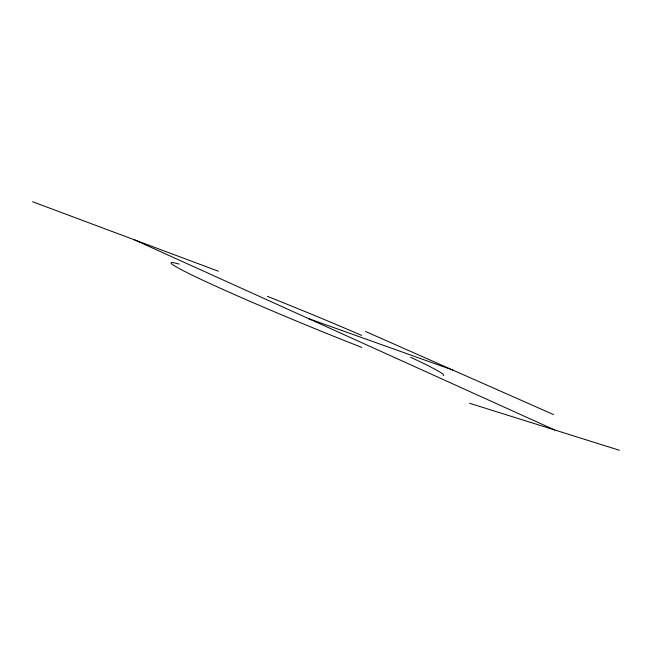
<?xml version="1.0" encoding="UTF-8"?>
<svg xmlns="http://www.w3.org/2000/svg" width="652" height="652" viewBox="0 0 652 652"><rect width="100%" height="100%" fill="white"/><g stroke="black" fill="none" stroke-linecap="round" stroke-linejoin="round"><path stroke-width="0.98" d="M469.684 403.295L619.4 450.255M308.494 318.583L453.001 370.14M32.6 201.745L218.387 271.232M365.617 331.518L553.532 414.582M134.345 239.806L554.624 429.937M361.827 347.41A147.417 6.023 22.4 0 1 214.076 285.413A147.417 6.023 22.4 0 1 179.17 264.084M267.344 296.35A147.417 6.023 22.4 0 1 361.681 335.405M410.703 357.296A147.417 6.023 22.4 0 1 443.336 375.413"/></g></svg>
